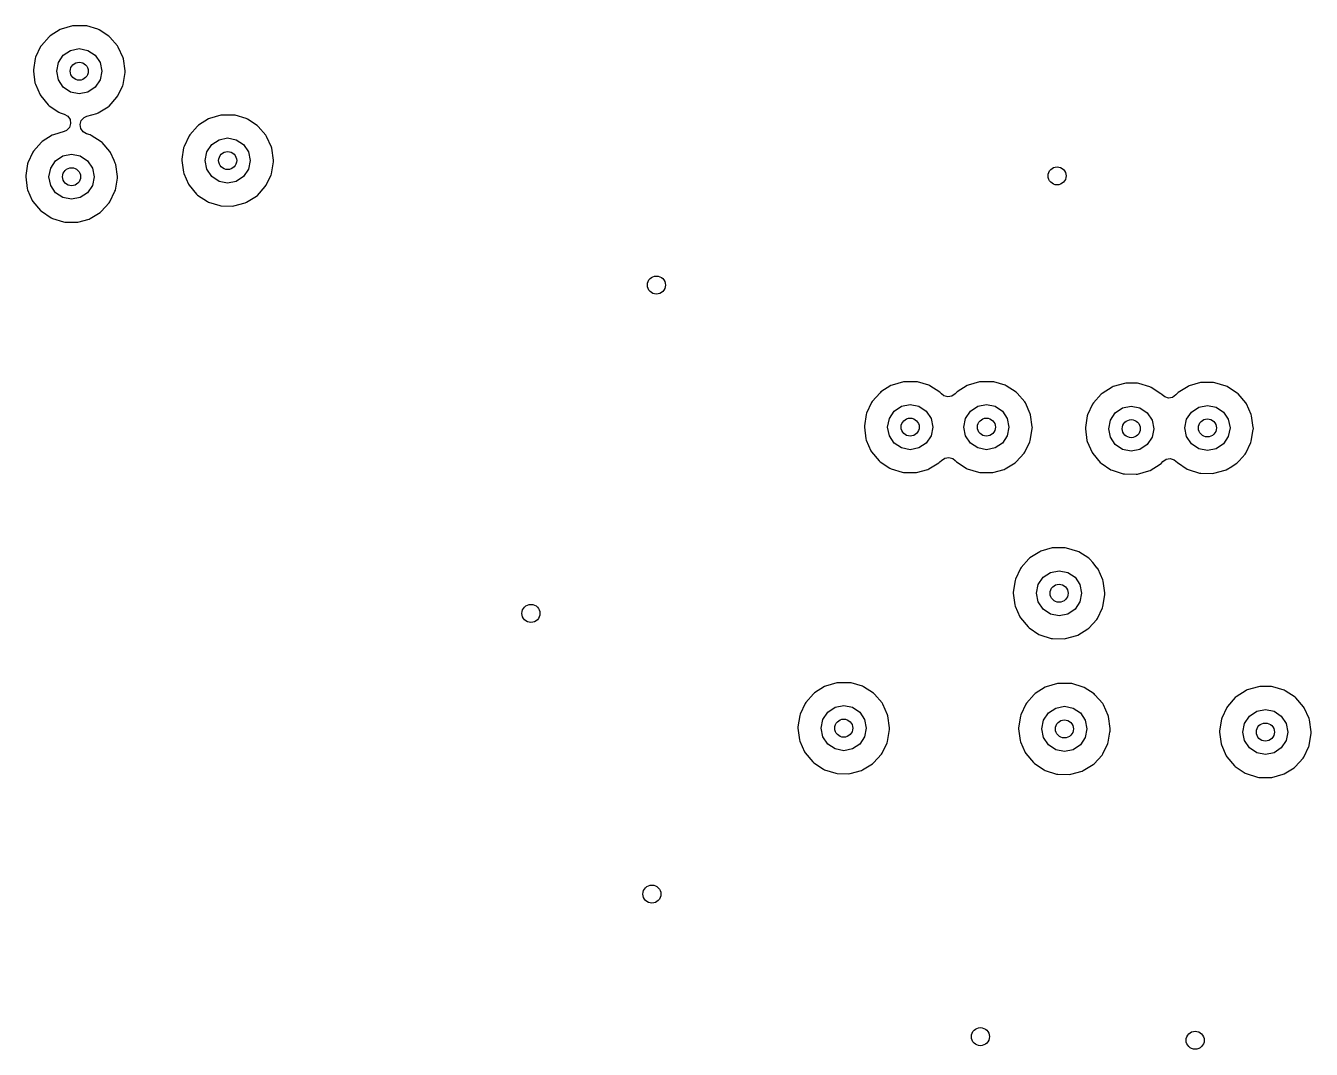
# Model space of a CAD drawing. Extents: x 0 to 4.25, y -4.33 to 0.
# Drawn here: x 3.148 to 3.709, y -2.061 to -1.614 of the extents above; entities that cross this region are included whole.
import ezdxf

# ---------------------------------------------------------------- set-up
doc = ezdxf.new("R2010")
doc.units = 0
doc.header["$MEASUREMENT"] = 0
doc.layers.add('BLACK', color=7, linetype='CONTINUOUS')

msp = doc.modelspace()

# ---------------------------------------------------------------- linework, layer by layer
at = {"layer": 'BLACK', "linetype": 'CONTINUOUS'}
for p, q in [((3.16808, -1.61449), (3.16315, -1.61589)), ((3.16862, -1.61441), (3.16808, -1.61449)), ((3.17374, -1.61444), (3.16862, -1.61441)), ((3.17429, -1.61453), (3.17374, -1.61444)), ((3.1792, -1.61599), (3.17429, -1.61453)), ((3.1579, -1.61921), (3.15451, -1.62305)), ((3.15832, -1.61885), (3.1579, -1.61921)), ((3.16265, -1.61612), (3.15832, -1.61885)), ((3.16315, -1.61589), (3.16265, -1.61612)), ((3.1797, -1.61622), (3.1792, -1.61599)), ((3.18399, -1.61901), (3.1797, -1.61622)), ((3.18441, -1.61937), (3.18399, -1.61901)), ((3.18775, -1.62325), (3.18441, -1.61937)), ((3.15421, -1.62351), (3.15203, -1.62814)), ((3.15451, -1.62305), (3.15421, -1.62351)), ((3.1641, -1.62729), (3.1673, -1.62516)), ((3.1673, -1.62516), (3.17106, -1.62441)), ((3.17106, -1.62441), (3.17483, -1.62516)), ((3.17483, -1.62516), (3.17802, -1.62729)), ((3.18805, -1.62372), (3.18775, -1.62325)), ((3.19017, -1.62838), (3.18805, -1.62372)), ((3.15187, -1.62867), (3.15108, -1.63373)), ((3.15203, -1.62814), (3.15187, -1.62867)), ((3.16122, -1.63425), (3.16197, -1.63049)), ((3.16197, -1.63049), (3.1641, -1.62729)), ((3.17802, -1.62729), (3.18016, -1.63049)), ((3.18016, -1.63049), (3.18091, -1.63425)), ((3.19032, -1.62891), (3.19017, -1.62838)), ((3.19107, -1.6341), (3.19032, -1.62891)), ((3.15108, -1.63373), (3.15107, -1.63428)), ((3.15107, -1.63428), (3.15174, -1.63936)), ((3.16197, -1.63802), (3.16122, -1.63425)), ((3.18091, -1.63425), (3.18016, -1.63802)), ((3.19019, -1.64007), (3.19106, -1.63489)), ((3.19106, -1.63489), (3.19109, -1.63459)), ((3.19109, -1.63441), (3.19107, -1.6341)), ((3.19109, -1.63459), (3.19109, -1.63441)), ((3.15174, -1.63936), (3.15189, -1.63989)), ((3.15189, -1.63989), (3.15395, -1.64458)), ((3.1641, -1.64121), (3.16197, -1.63802)), ((3.1673, -1.64335), (3.1641, -1.64121)), ((3.17802, -1.64121), (3.17483, -1.64335)), ((3.18016, -1.63802), (3.17802, -1.64121)), ((3.18779, -1.6452), (3.19002, -1.64059)), ((3.19002, -1.64059), (3.19019, -1.64007)), ((3.15395, -1.64458), (3.15424, -1.64505)), ((3.15424, -1.64505), (3.15753, -1.64897)), ((3.17106, -1.64409), (3.1673, -1.64335)), ((3.17483, -1.64335), (3.17106, -1.64409)), ((3.18404, -1.64945), (3.18748, -1.64566)), ((3.18748, -1.64566), (3.18779, -1.6452)), ((3.15753, -1.64897), (3.15795, -1.64934)), ((3.15795, -1.64934), (3.16221, -1.65217)), ((3.16221, -1.65217), (3.16271, -1.65241)), ((3.16271, -1.65241), (3.16449, -1.65297)), ((3.16449, -1.65297), (3.16603, -1.65386)), ((3.16603, -1.65386), (3.16703, -1.65534)), ((3.17313, -1.65448), (3.17436, -1.6539)), ((3.17436, -1.6539), (3.17875, -1.65271)), ((3.17875, -1.65271), (3.17925, -1.65249)), ((3.17925, -1.65249), (3.18362, -1.64981)), ((3.18362, -1.64981), (3.18404, -1.64945)), ((3.2328, -1.65346), (3.22788, -1.65487)), ((3.23335, -1.65339), (3.2328, -1.65346)), ((3.23847, -1.65342), (3.23335, -1.65339)), ((3.23902, -1.6535), (3.23847, -1.65342)), ((3.24392, -1.65497), (3.23902, -1.6535)), ((3.16676, -1.6588), (3.16554, -1.6601)), ((3.16729, -1.6571), (3.16676, -1.6588)), ((3.16703, -1.65534), (3.16729, -1.6571)), ((3.17142, -1.6575), (3.17193, -1.65579)), ((3.1717, -1.65925), (3.17142, -1.6575)), ((3.17272, -1.66072), (3.1717, -1.65925)), ((3.17193, -1.65579), (3.17313, -1.65448)), ((3.22262, -1.65819), (3.21923, -1.66202)), ((3.22304, -1.65783), (3.22262, -1.65819)), ((3.22737, -1.6551), (3.22304, -1.65783)), ((3.22788, -1.65487), (3.22737, -1.6551)), ((3.24442, -1.6552), (3.24392, -1.65497)), ((3.24872, -1.65799), (3.24442, -1.6552)), ((3.24913, -1.65835), (3.24872, -1.65799)), ((3.25248, -1.66223), (3.24913, -1.65835)), ((3.15451, -1.66527), (3.15112, -1.66911)), ((3.15493, -1.66491), (3.15451, -1.66527)), ((3.15926, -1.66218), (3.15493, -1.66491)), ((3.15977, -1.66196), (3.15926, -1.66218)), ((3.1644, -1.66063), (3.15977, -1.66196)), ((3.16554, -1.6601), (3.1644, -1.66063)), ((3.17426, -1.66159), (3.17272, -1.66072)), ((3.17581, -1.66206), (3.17426, -1.66159)), ((3.17631, -1.66229), (3.17581, -1.66206)), ((3.18061, -1.66507), (3.17631, -1.66229)), ((3.18102, -1.66544), (3.18061, -1.66507)), ((3.18437, -1.66931), (3.18102, -1.66544)), ((3.21893, -1.66249), (3.21675, -1.66712)), ((3.21923, -1.66202), (3.21893, -1.66249)), ((3.22883, -1.66627), (3.23202, -1.66414)), ((3.23202, -1.66414), (3.23579, -1.66339)), ((3.23579, -1.66339), (3.23955, -1.66414)), ((3.23955, -1.66414), (3.24275, -1.66627)), ((3.25277, -1.66269), (3.25248, -1.66223)), ((3.25489, -1.66735), (3.25277, -1.66269)), ((3.15082, -1.66957), (3.14864, -1.67421)), ((3.15112, -1.66911), (3.15082, -1.66957)), ((3.16072, -1.67336), (3.16391, -1.67122)), ((3.16391, -1.67122), (3.16768, -1.67047)), ((3.16768, -1.67047), (3.17144, -1.67122)), ((3.17144, -1.67122), (3.17464, -1.67336)), ((3.18466, -1.66978), (3.18437, -1.66931)), ((3.18625, -1.67326), (3.18466, -1.66978)), ((3.21659, -1.66765), (3.21581, -1.67271)), ((3.21675, -1.66712), (3.21659, -1.66765)), ((3.22594, -1.67323), (3.22669, -1.66946)), ((3.22669, -1.66946), (3.22883, -1.66627)), ((3.24275, -1.66627), (3.24488, -1.66946)), ((3.24488, -1.66946), (3.24563, -1.67323)), ((3.25505, -1.66788), (3.25489, -1.66735)), ((3.25579, -1.67308), (3.25505, -1.66788)), ((3.14848, -1.67474), (3.14769, -1.67979)), ((3.14864, -1.67421), (3.14848, -1.67474)), ((3.15783, -1.68031), (3.15858, -1.67655)), ((3.15858, -1.67655), (3.16072, -1.67336)), ((3.17464, -1.67336), (3.17677, -1.67655)), ((3.17677, -1.67655), (3.17752, -1.68031)), ((3.18678, -1.67444), (3.18625, -1.67326)), ((3.18684, -1.67462), (3.18678, -1.67444)), ((3.18694, -1.67497), (3.18684, -1.67462)), ((3.18768, -1.68017), (3.18694, -1.67497)), ((3.21581, -1.67271), (3.2158, -1.67326)), ((3.2158, -1.67326), (3.21646, -1.67834)), ((3.22669, -1.67699), (3.22594, -1.67323)), ((3.24563, -1.67323), (3.24488, -1.67699)), ((3.25491, -1.67904), (3.25578, -1.67386)), ((3.25578, -1.67386), (3.25581, -1.67356)), ((3.25581, -1.67338), (3.25579, -1.67308)), ((3.25581, -1.67356), (3.25581, -1.67338)), ((3.14769, -1.67979), (3.14769, -1.68035)), ((3.14769, -1.68035), (3.14835, -1.68542)), ((3.15858, -1.68408), (3.15783, -1.68031)), ((3.17752, -1.68031), (3.17677, -1.68408)), ((3.1868, -1.68613), (3.18767, -1.68095)), ((3.18767, -1.68095), (3.1877, -1.68065)), ((3.1877, -1.68047), (3.18768, -1.68017)), ((3.1877, -1.68065), (3.1877, -1.68047)), ((3.21646, -1.67834), (3.21661, -1.67887)), ((3.21661, -1.67887), (3.21867, -1.68356)), ((3.22883, -1.68019), (3.22669, -1.67699)), ((3.23202, -1.68232), (3.22883, -1.68019)), ((3.23579, -1.68307), (3.23202, -1.68232)), ((3.23955, -1.68232), (3.23579, -1.68307)), ((3.24275, -1.68019), (3.23955, -1.68232)), ((3.24488, -1.67699), (3.24275, -1.68019)), ((3.25251, -1.68418), (3.25474, -1.67957)), ((3.25474, -1.67957), (3.25491, -1.67904)), ((3.14835, -1.68542), (3.1485, -1.68596)), ((3.1485, -1.68596), (3.15056, -1.69064)), ((3.16072, -1.68727), (3.15858, -1.68408)), ((3.16391, -1.68941), (3.16072, -1.68727)), ((3.17464, -1.68727), (3.17144, -1.68941)), ((3.17677, -1.68408), (3.17464, -1.68727)), ((3.1844, -1.69126), (3.18663, -1.68666)), ((3.18663, -1.68666), (3.1868, -1.68613)), ((3.21867, -1.68356), (3.21897, -1.68403)), ((3.21897, -1.68403), (3.22226, -1.68794)), ((3.22226, -1.68794), (3.22267, -1.68831)), ((3.24877, -1.68843), (3.2522, -1.68463)), ((3.2522, -1.68463), (3.25251, -1.68418)), ((3.15056, -1.69064), (3.15085, -1.69111)), ((3.15085, -1.69111), (3.15415, -1.69503)), ((3.16768, -1.69016), (3.16391, -1.68941)), ((3.17144, -1.68941), (3.16768, -1.69016)), ((3.18066, -1.69552), (3.18409, -1.69172)), ((3.18409, -1.69172), (3.1844, -1.69126)), ((3.22267, -1.68831), (3.22693, -1.69115)), ((3.22693, -1.69115), (3.22743, -1.69139)), ((3.22743, -1.69139), (3.23232, -1.69291)), ((3.23232, -1.69291), (3.23286, -1.693)), ((3.23286, -1.693), (3.23798, -1.6931)), ((3.23798, -1.6931), (3.23853, -1.69303)), ((3.23853, -1.69303), (3.24347, -1.69168)), ((3.24347, -1.69168), (3.24398, -1.69146)), ((3.24398, -1.69146), (3.24834, -1.68878)), ((3.24834, -1.68878), (3.24877, -1.68843)), ((3.15415, -1.69503), (3.15456, -1.6954)), ((3.15456, -1.6954), (3.15882, -1.69824)), ((3.15882, -1.69824), (3.15932, -1.69847)), ((3.15932, -1.69847), (3.16421, -1.7)), ((3.17042, -1.70011), (3.17536, -1.69877)), ((3.17536, -1.69877), (3.17587, -1.69855)), ((3.17587, -1.69855), (3.18023, -1.69587)), ((3.18023, -1.69587), (3.18066, -1.69552)), ((3.16421, -1.7), (3.16475, -1.70009)), ((3.16475, -1.70009), (3.16987, -1.70018)), ((3.16987, -1.70018), (3.17042, -1.70011)), ((3.52513, -1.77143), (3.5208, -1.77417)), ((3.52563, -1.77121), (3.52513, -1.77143)), ((3.53056, -1.7698), (3.52563, -1.77121)), ((3.5311, -1.76973), (3.53056, -1.7698)), ((3.53622, -1.76976), (3.5311, -1.76973)), ((3.53677, -1.76984), (3.53622, -1.76976)), ((3.54168, -1.77131), (3.53677, -1.76984)), ((3.54218, -1.77154), (3.54168, -1.77131)), ((3.54647, -1.77432), (3.54218, -1.77154)), ((3.5584, -1.77143), (3.55407, -1.77417)), ((3.5589, -1.77121), (3.5584, -1.77143)), ((3.56382, -1.7698), (3.5589, -1.77121)), ((3.56437, -1.76973), (3.56382, -1.7698)), ((3.56949, -1.76976), (3.56437, -1.76973)), ((3.57004, -1.76984), (3.56949, -1.76976)), ((3.57494, -1.77131), (3.57004, -1.76984)), ((3.57545, -1.77154), (3.57494, -1.77131)), ((3.57974, -1.77432), (3.57545, -1.77154)), ((3.62159, -1.7721), (3.61726, -1.77484)), ((3.62209, -1.77188), (3.62159, -1.7721)), ((3.62701, -1.77047), (3.62209, -1.77188)), ((3.62756, -1.7704), (3.62701, -1.77047)), ((3.63268, -1.77043), (3.62756, -1.7704)), ((3.63323, -1.77051), (3.63268, -1.77043)), ((3.63813, -1.77198), (3.63323, -1.77051)), ((3.63863, -1.77221), (3.63813, -1.77198)), ((3.64293, -1.77499), (3.63863, -1.77221)), ((3.65481, -1.77179), (3.65048, -1.77452)), ((3.65532, -1.77156), (3.65481, -1.77179)), ((3.66024, -1.77016), (3.65532, -1.77156)), ((3.66079, -1.77008), (3.66024, -1.77016)), ((3.66591, -1.77011), (3.66079, -1.77008)), ((3.66646, -1.77019), (3.66591, -1.77011)), ((3.67136, -1.77166), (3.66646, -1.77019)), ((3.67186, -1.77189), (3.67136, -1.77166)), ((3.67247, -1.77229), (3.67186, -1.77189)), ((3.52038, -1.77453), (3.51699, -1.77836)), ((3.5208, -1.77417), (3.52038, -1.77453)), ((3.54689, -1.77469), (3.54647, -1.77432)), ((3.54716, -1.775), (3.54689, -1.77469)), ((3.54828, -1.7759), (3.54716, -1.775)), ((3.54999, -1.77639), (3.54828, -1.7759)), ((3.55175, -1.77608), (3.54999, -1.77639)), ((3.55319, -1.77504), (3.55175, -1.77608)), ((3.55365, -1.77453), (3.55319, -1.77504)), ((3.55407, -1.77417), (3.55365, -1.77453)), ((3.58016, -1.77469), (3.57974, -1.77432)), ((3.5835, -1.77857), (3.58016, -1.77469)), ((3.61684, -1.77519), (3.61345, -1.77903)), ((3.61726, -1.77484), (3.61684, -1.77519)), ((3.64335, -1.77536), (3.64293, -1.77499)), ((3.64346, -1.77549), (3.64335, -1.77536)), ((3.64458, -1.77639), (3.64346, -1.77549)), ((3.64629, -1.77687), (3.64458, -1.77639)), ((3.64805, -1.77657), (3.64629, -1.77687)), ((3.64949, -1.77553), (3.64805, -1.77657)), ((3.65006, -1.77488), (3.64949, -1.77553)), ((3.65048, -1.77452), (3.65006, -1.77488)), ((3.67616, -1.77468), (3.67247, -1.77229)), ((3.67658, -1.77504), (3.67616, -1.77468)), ((3.67992, -1.77892), (3.67658, -1.77504)), ((3.51451, -1.78346), (3.51435, -1.78399)), ((3.51669, -1.77882), (3.51451, -1.78346)), ((3.51699, -1.77836), (3.51669, -1.77882)), ((3.52445, -1.7858), (3.52658, -1.78261)), ((3.52658, -1.78261), (3.52978, -1.78047)), ((3.52978, -1.78047), (3.53354, -1.77972)), ((3.53354, -1.77972), (3.53731, -1.78047)), ((3.53731, -1.78047), (3.5405, -1.78261)), ((3.5405, -1.78261), (3.54264, -1.7858)), ((3.55772, -1.7858), (3.55985, -1.78261)), ((3.55985, -1.78261), (3.56304, -1.78047)), ((3.56304, -1.78047), (3.56681, -1.77972)), ((3.56681, -1.77972), (3.57058, -1.78047)), ((3.57058, -1.78047), (3.57377, -1.78261)), ((3.57377, -1.78261), (3.5759, -1.7858)), ((3.5838, -1.77903), (3.5835, -1.77857)), ((3.58592, -1.78369), (3.5838, -1.77903)), ((3.61314, -1.77949), (3.61097, -1.78413)), ((3.61345, -1.77903), (3.61314, -1.77949)), ((3.62091, -1.78647), (3.62304, -1.78328)), ((3.62304, -1.78328), (3.62623, -1.78114)), ((3.62623, -1.78114), (3.63, -1.78039)), ((3.63, -1.78039), (3.63377, -1.78114)), ((3.63377, -1.78114), (3.63696, -1.78328)), ((3.63696, -1.78328), (3.63909, -1.78647)), ((3.65414, -1.78615), (3.65627, -1.78296)), ((3.65627, -1.78296), (3.65946, -1.78083)), ((3.65946, -1.78083), (3.66323, -1.78008)), ((3.66323, -1.78008), (3.66699, -1.78083)), ((3.66699, -1.78083), (3.67019, -1.78296)), ((3.67019, -1.78296), (3.67232, -1.78615)), ((3.68022, -1.77939), (3.67992, -1.77892)), ((3.68233, -1.78405), (3.68022, -1.77939)), ((3.51356, -1.78905), (3.51355, -1.7896)), ((3.51435, -1.78399), (3.51356, -1.78905)), ((3.5237, -1.78957), (3.52445, -1.7858)), ((3.54264, -1.7858), (3.54339, -1.78957)), ((3.55697, -1.78957), (3.55772, -1.7858)), ((3.5759, -1.7858), (3.57665, -1.78957)), ((3.58607, -1.78422), (3.58592, -1.78369)), ((3.58682, -1.78942), (3.58607, -1.78422)), ((3.61081, -1.78466), (3.61002, -1.78972)), ((3.61097, -1.78413), (3.61081, -1.78466)), ((3.62016, -1.79024), (3.62091, -1.78647)), ((3.63909, -1.78647), (3.63984, -1.79024)), ((3.65339, -1.78992), (3.65414, -1.78615)), ((3.67232, -1.78615), (3.67307, -1.78992)), ((3.68249, -1.78458), (3.68233, -1.78405)), ((3.68323, -1.78977), (3.68249, -1.78458)), ((3.51355, -1.7896), (3.51422, -1.79468)), ((3.51422, -1.79468), (3.51437, -1.79521)), ((3.52445, -1.79333), (3.5237, -1.78957)), ((3.52658, -1.79653), (3.52445, -1.79333)), ((3.54264, -1.79333), (3.5405, -1.79653)), ((3.54339, -1.78957), (3.54264, -1.79333)), ((3.55772, -1.79333), (3.55697, -1.78957)), ((3.55985, -1.79653), (3.55772, -1.79333)), ((3.5759, -1.79333), (3.57377, -1.79653)), ((3.57665, -1.78957), (3.5759, -1.79333)), ((3.58594, -1.79538), (3.5868, -1.79027)), ((3.5868, -1.79027), (3.58681, -1.7902)), ((3.58681, -1.79015), (3.58683, -1.7899)), ((3.58681, -1.79015), (3.58681, -1.79015)), ((3.58681, -1.7902), (3.58681, -1.79015)), ((3.58684, -1.78972), (3.58682, -1.78942)), ((3.58683, -1.7899), (3.58684, -1.78972)), ((3.61002, -1.78972), (3.61001, -1.79027)), ((3.61001, -1.79027), (3.61067, -1.79534)), ((3.62091, -1.794), (3.62016, -1.79024)), ((3.62304, -1.7972), (3.62091, -1.794)), ((3.63909, -1.794), (3.63696, -1.7972)), ((3.63984, -1.79024), (3.63909, -1.794)), ((3.65414, -1.79369), (3.65339, -1.78992)), ((3.65627, -1.79688), (3.65414, -1.79369)), ((3.67232, -1.79369), (3.67019, -1.79688)), ((3.67307, -1.78992), (3.67232, -1.79369)), ((3.68235, -1.79573), (3.68322, -1.79056)), ((3.68322, -1.79056), (3.68325, -1.79026)), ((3.68325, -1.79008), (3.68323, -1.78977)), ((3.68325, -1.79026), (3.68325, -1.79008)), ((3.51437, -1.79521), (3.51643, -1.79989)), ((3.51643, -1.79989), (3.51672, -1.80036)), ((3.52978, -1.79866), (3.52658, -1.79653)), ((3.53354, -1.79941), (3.52978, -1.79866)), ((3.53731, -1.79866), (3.53354, -1.79941)), ((3.5405, -1.79653), (3.53731, -1.79866)), ((3.56304, -1.79866), (3.55985, -1.79653)), ((3.56681, -1.79941), (3.56304, -1.79866)), ((3.57058, -1.79866), (3.56681, -1.79941)), ((3.57377, -1.79653), (3.57058, -1.79866)), ((3.58354, -1.80051), (3.58577, -1.79591)), ((3.58577, -1.79591), (3.58594, -1.79538)), ((3.61067, -1.79534), (3.61082, -1.79588)), ((3.61082, -1.79588), (3.61289, -1.80056)), ((3.62623, -1.79933), (3.62304, -1.7972)), ((3.63, -1.80008), (3.62623, -1.79933)), ((3.63377, -1.79933), (3.63, -1.80008)), ((3.63696, -1.7972), (3.63377, -1.79933)), ((3.65946, -1.79901), (3.65627, -1.79688)), ((3.66323, -1.79976), (3.65946, -1.79901)), ((3.66699, -1.79901), (3.66323, -1.79976)), ((3.67019, -1.79688), (3.66699, -1.79901)), ((3.67995, -1.80087), (3.68219, -1.79626)), ((3.68219, -1.79626), (3.68235, -1.79573)), ((3.51672, -1.80036), (3.52002, -1.80428)), ((3.52002, -1.80428), (3.52043, -1.80465)), ((3.52043, -1.80465), (3.52469, -1.80749)), ((3.54173, -1.8078), (3.5461, -1.80512)), ((3.5461, -1.80512), (3.54652, -1.80477)), ((3.54652, -1.80477), (3.54716, -1.80406)), ((3.54716, -1.80406), (3.54862, -1.80304)), ((3.54862, -1.80304), (3.55038, -1.80275)), ((3.55038, -1.80275), (3.55209, -1.80326)), ((3.55209, -1.80326), (3.55319, -1.80417)), ((3.55319, -1.80417), (3.55328, -1.80428)), ((3.55328, -1.80428), (3.5537, -1.80465)), ((3.5537, -1.80465), (3.55796, -1.80749)), ((3.575, -1.8078), (3.57937, -1.80512)), ((3.57937, -1.80512), (3.57979, -1.80477)), ((3.57979, -1.80477), (3.58323, -1.80097)), ((3.58323, -1.80097), (3.58354, -1.80051)), ((3.61289, -1.80056), (3.61318, -1.80103)), ((3.61318, -1.80103), (3.61647, -1.80495)), ((3.61647, -1.80495), (3.61688, -1.80532)), ((3.61688, -1.80532), (3.62115, -1.80816)), ((3.63819, -1.80847), (3.64255, -1.80579)), ((3.64255, -1.80579), (3.64298, -1.80544)), ((3.64298, -1.80544), (3.64374, -1.8046)), ((3.64374, -1.8046), (3.64519, -1.80358)), ((3.64519, -1.80358), (3.64695, -1.80329)), ((3.64695, -1.80329), (3.64866, -1.8038)), ((3.64866, -1.8038), (3.64947, -1.80447)), ((3.64947, -1.80447), (3.64949, -1.80445)), ((3.64949, -1.80445), (3.65011, -1.80501)), ((3.65011, -1.80501), (3.65437, -1.80784)), ((3.6738, -1.80669), (3.67578, -1.80548)), ((3.67578, -1.80548), (3.67621, -1.80512)), ((3.67621, -1.80512), (3.677, -1.80424)), ((3.677, -1.80424), (3.67964, -1.80133)), ((3.67964, -1.80133), (3.67995, -1.80087)), ((3.52469, -1.80749), (3.52519, -1.80773)), ((3.52519, -1.80773), (3.53007, -1.80925)), ((3.53007, -1.80925), (3.53062, -1.80934)), ((3.53062, -1.80934), (3.53574, -1.80943)), ((3.53574, -1.80943), (3.53629, -1.80937)), ((3.53629, -1.80937), (3.54123, -1.80802)), ((3.54123, -1.80802), (3.54173, -1.8078)), ((3.55796, -1.80749), (3.55846, -1.80773)), ((3.55846, -1.80773), (3.56334, -1.80925)), ((3.56334, -1.80925), (3.56389, -1.80934)), ((3.56389, -1.80934), (3.56901, -1.80943)), ((3.56901, -1.80943), (3.56956, -1.80937)), ((3.56956, -1.80937), (3.57449, -1.80802)), ((3.57449, -1.80802), (3.575, -1.8078)), ((3.62115, -1.80816), (3.62165, -1.8084)), ((3.62165, -1.8084), (3.62653, -1.80992)), ((3.62653, -1.80992), (3.62708, -1.81001)), ((3.62708, -1.81001), (3.6322, -1.8101)), ((3.6322, -1.8101), (3.63274, -1.81004)), ((3.63274, -1.81004), (3.63768, -1.80869)), ((3.63768, -1.80869), (3.63819, -1.80847)), ((3.65437, -1.80784), (3.65487, -1.80808)), ((3.65487, -1.80808), (3.65976, -1.80961)), ((3.65976, -1.80961), (3.66031, -1.8097)), ((3.66031, -1.8097), (3.66542, -1.80979)), ((3.66542, -1.80979), (3.66597, -1.80972)), ((3.66597, -1.80972), (3.67091, -1.80837)), ((3.67091, -1.80837), (3.67142, -1.80815)), ((3.67142, -1.80815), (3.6738, -1.80669)), ((3.59009, -1.84392), (3.58576, -1.84665)), ((3.59059, -1.84369), (3.59009, -1.84392)), ((3.59552, -1.84228), (3.59059, -1.84369)), ((3.59607, -1.84221), (3.59552, -1.84228)), ((3.60118, -1.84224), (3.59607, -1.84221)), ((3.60173, -1.84232), (3.60118, -1.84224)), ((3.60664, -1.84379), (3.60173, -1.84232)), ((3.60714, -1.84402), (3.60664, -1.84379)), ((3.61143, -1.8468), (3.60714, -1.84402)), ((3.58534, -1.84701), (3.58195, -1.85084)), ((3.58576, -1.84665), (3.58534, -1.84701)), ((3.61185, -1.84717), (3.61143, -1.8468)), ((3.61317, -1.84869), (3.61185, -1.84717)), ((3.61519, -1.85105), (3.61317, -1.84869)), ((3.57947, -1.85594), (3.57931, -1.85647)), ((3.58165, -1.85131), (3.57947, -1.85594)), ((3.58195, -1.85084), (3.58165, -1.85131)), ((3.58941, -1.85828), (3.59154, -1.85509)), ((3.59154, -1.85509), (3.59474, -1.85295)), ((3.59474, -1.85295), (3.5985, -1.8522)), ((3.5985, -1.8522), (3.60227, -1.85295)), ((3.60227, -1.85295), (3.60546, -1.85509)), ((3.60546, -1.85509), (3.6076, -1.85828)), ((3.61522, -1.85108), (3.61519, -1.85105)), ((3.61549, -1.85151), (3.61522, -1.85108)), ((3.61761, -1.85617), (3.61549, -1.85151)), ((3.61777, -1.8567), (3.61761, -1.85617)), ((3.57852, -1.86153), (3.57851, -1.86208)), ((3.57931, -1.85647), (3.57852, -1.86153)), ((3.58866, -1.86205), (3.58941, -1.85828)), ((3.6076, -1.85828), (3.60835, -1.86205)), ((3.61851, -1.8619), (3.61777, -1.8567)), ((3.61853, -1.8622), (3.61851, -1.8619)), ((3.57851, -1.86208), (3.57918, -1.86716)), ((3.57918, -1.86716), (3.57933, -1.86769)), ((3.58941, -1.86581), (3.58866, -1.86205)), ((3.59154, -1.86901), (3.58941, -1.86581)), ((3.6076, -1.86581), (3.60546, -1.86901)), ((3.60835, -1.86205), (3.6076, -1.86581)), ((3.61763, -1.86786), (3.6185, -1.86268)), ((3.6185, -1.86268), (3.61853, -1.86238)), ((3.61853, -1.86238), (3.61853, -1.8622)), ((3.57933, -1.86769), (3.58139, -1.87237)), ((3.58139, -1.87237), (3.58168, -1.87284)), ((3.58168, -1.87284), (3.58498, -1.87676)), ((3.59474, -1.87114), (3.59154, -1.86901)), ((3.5985, -1.87189), (3.59474, -1.87114)), ((3.60227, -1.87114), (3.5985, -1.87189)), ((3.60546, -1.86901), (3.60227, -1.87114)), ((3.61492, -1.87345), (3.61523, -1.87299)), ((3.61523, -1.87299), (3.61746, -1.86839)), ((3.61746, -1.86839), (3.61763, -1.86786)), ((3.58498, -1.87676), (3.58539, -1.87713)), ((3.58539, -1.87713), (3.58965, -1.87997)), ((3.6067, -1.88028), (3.61106, -1.8776)), ((3.61106, -1.8776), (3.61148, -1.87725)), ((3.61148, -1.87725), (3.61492, -1.87345)), ((3.58965, -1.87997), (3.59015, -1.88021)), ((3.59015, -1.88021), (3.59504, -1.88173)), ((3.59504, -1.88173), (3.59558, -1.88182)), ((3.59558, -1.88182), (3.6007, -1.88192)), ((3.6007, -1.88192), (3.60125, -1.88185)), ((3.60125, -1.88185), (3.60619, -1.8805)), ((3.60619, -1.8805), (3.6067, -1.88028)), ((3.50158, -1.90114), (3.49666, -1.90255)), ((3.50213, -1.90107), (3.50158, -1.90114)), ((3.50725, -1.9011), (3.50213, -1.90107)), ((3.50779, -1.90118), (3.50725, -1.9011)), ((3.5127, -1.90265), (3.50779, -1.90118)), ((3.4914, -1.90586), (3.48801, -1.9097)), ((3.49182, -1.90551), (3.4914, -1.90586)), ((3.49615, -1.90277), (3.49182, -1.90551)), ((3.49666, -1.90255), (3.49615, -1.90277)), ((3.5132, -1.90288), (3.5127, -1.90265)), ((3.5175, -1.90566), (3.5132, -1.90288)), ((3.51791, -1.90603), (3.5175, -1.90566)), ((3.52126, -1.9099), (3.51791, -1.90603)), ((3.58766, -1.90618), (3.58427, -1.91002)), ((3.58808, -1.90582), (3.58766, -1.90618)), ((3.59241, -1.90309), (3.58808, -1.90582)), ((3.59292, -1.90286), (3.59241, -1.90309)), ((3.59784, -1.90146), (3.59292, -1.90286)), ((3.59839, -1.90138), (3.59784, -1.90146)), ((3.60351, -1.90141), (3.59839, -1.90138)), ((3.60405, -1.90149), (3.60351, -1.90141)), ((3.60896, -1.90296), (3.60405, -1.90149)), ((3.60946, -1.90319), (3.60896, -1.90296)), ((3.61376, -1.90598), (3.60946, -1.90319)), ((3.61417, -1.90634), (3.61376, -1.90598)), ((3.61752, -1.91022), (3.61417, -1.90634)), ((3.68009, -1.90447), (3.67576, -1.9072)), ((3.68059, -1.90424), (3.68009, -1.90447)), ((3.68552, -1.90283), (3.68059, -1.90424)), ((3.68607, -1.90276), (3.68552, -1.90283)), ((3.69118, -1.90279), (3.68607, -1.90276)), ((3.69173, -1.90287), (3.69118, -1.90279)), ((3.69664, -1.90434), (3.69173, -1.90287)), ((3.69714, -1.90457), (3.69664, -1.90434)), ((3.70143, -1.90736), (3.69714, -1.90457)), ((3.48771, -1.91016), (3.48553, -1.9148)), ((3.48801, -1.9097), (3.48771, -1.91016)), ((3.49761, -1.91395), (3.5008, -1.91181)), ((3.5008, -1.91181), (3.50457, -1.91106)), ((3.50457, -1.91106), (3.50833, -1.91181)), ((3.50833, -1.91181), (3.51153, -1.91395)), ((3.52155, -1.91037), (3.52126, -1.9099)), ((3.52367, -1.91503), (3.52155, -1.91037)), ((3.58397, -1.91048), (3.58179, -1.91511)), ((3.58427, -1.91002), (3.58397, -1.91048)), ((3.59387, -1.91426), (3.59706, -1.91213)), ((3.59706, -1.91213), (3.60083, -1.91138)), ((3.60083, -1.91138), (3.60459, -1.91213)), ((3.60459, -1.91213), (3.60779, -1.91426)), ((3.61781, -1.91069), (3.61752, -1.91022)), ((3.61993, -1.91535), (3.61781, -1.91069)), ((3.67165, -1.91186), (3.66947, -1.91649)), ((3.67195, -1.91139), (3.67165, -1.91186)), ((3.67534, -1.90756), (3.67195, -1.91139)), ((3.67576, -1.9072), (3.67534, -1.90756)), ((3.70185, -1.90772), (3.70143, -1.90736)), ((3.70519, -1.9116), (3.70185, -1.90772)), ((3.70549, -1.91206), (3.70519, -1.9116)), ((3.70761, -1.91672), (3.70549, -1.91206)), ((3.48537, -1.91533), (3.48458, -1.92038)), ((3.48553, -1.9148), (3.48537, -1.91533)), ((3.49472, -1.92091), (3.49547, -1.91714)), ((3.49547, -1.91714), (3.49761, -1.91395)), ((3.51153, -1.91395), (3.51366, -1.91714)), ((3.51366, -1.91714), (3.51441, -1.92091)), ((3.52383, -1.91556), (3.52367, -1.91503)), ((3.52457, -1.92076), (3.52383, -1.91556)), ((3.58163, -1.91564), (3.58084, -1.9207)), ((3.58179, -1.91511), (3.58163, -1.91564)), ((3.59098, -1.92122), (3.59173, -1.91745)), ((3.59173, -1.91745), (3.59387, -1.91426)), ((3.60779, -1.91426), (3.60992, -1.91745)), ((3.60992, -1.91745), (3.61067, -1.92122)), ((3.62009, -1.91588), (3.61993, -1.91535)), ((3.62083, -1.92107), (3.62009, -1.91588)), ((3.66931, -1.91702), (3.66852, -1.92208)), ((3.66947, -1.91649), (3.66931, -1.91702)), ((3.67941, -1.91883), (3.68154, -1.91564)), ((3.68154, -1.91564), (3.68474, -1.91351)), ((3.68474, -1.91351), (3.6885, -1.91276)), ((3.6885, -1.91276), (3.69227, -1.91351)), ((3.69227, -1.91351), (3.69546, -1.91564)), ((3.69546, -1.91564), (3.6976, -1.91883)), ((3.70777, -1.91725), (3.70761, -1.91672)), ((3.70851, -1.92245), (3.70777, -1.91725)), ((3.48458, -1.92038), (3.48458, -1.92094)), ((3.48458, -1.92094), (3.48524, -1.92601)), ((3.49547, -1.92467), (3.49472, -1.92091)), ((3.51441, -1.92091), (3.51366, -1.92467)), ((3.52369, -1.92672), (3.52456, -1.92154)), ((3.52456, -1.92154), (3.52459, -1.92125)), ((3.52459, -1.92106), (3.52457, -1.92076)), ((3.52459, -1.92124), (3.52459, -1.92106)), ((3.52459, -1.92125), (3.52459, -1.92124)), ((3.58084, -1.9207), (3.58084, -1.92125)), ((3.58084, -1.92125), (3.5815, -1.92633)), ((3.59173, -1.92499), (3.59098, -1.92122)), ((3.61067, -1.92122), (3.60992, -1.92499)), ((3.61995, -1.92703), (3.62069, -1.92263)), ((3.62069, -1.92263), (3.62076, -1.9222)), ((3.62076, -1.9222), (3.62082, -1.92186)), ((3.62082, -1.92186), (3.62085, -1.92156)), ((3.62085, -1.92137), (3.62083, -1.92107)), ((3.62085, -1.92156), (3.62085, -1.92137)), ((3.66852, -1.92208), (3.66851, -1.92263)), ((3.66851, -1.92263), (3.66918, -1.92771)), ((3.67866, -1.9226), (3.67941, -1.91883)), ((3.67941, -1.92636), (3.67866, -1.9226)), ((3.6976, -1.91883), (3.69835, -1.9226)), ((3.69835, -1.9226), (3.6976, -1.92636)), ((3.70765, -1.92827), (3.7085, -1.92323)), ((3.7085, -1.92323), (3.70853, -1.92293)), ((3.70853, -1.92275), (3.70851, -1.92245)), ((3.70853, -1.92293), (3.70853, -1.92275)), ((3.48524, -1.92601), (3.48539, -1.92655)), ((3.48539, -1.92655), (3.48745, -1.93123)), ((3.49761, -1.92787), (3.49547, -1.92467)), ((3.5008, -1.93), (3.49761, -1.92787)), ((3.51153, -1.92787), (3.50833, -1.93)), ((3.51366, -1.92467), (3.51153, -1.92787)), ((3.52129, -1.93185), (3.52352, -1.92725)), ((3.52352, -1.92725), (3.52369, -1.92672)), ((3.5815, -1.92633), (3.58165, -1.92686)), ((3.58165, -1.92686), (3.58371, -1.93155)), ((3.59387, -1.92818), (3.59173, -1.92499)), ((3.59706, -1.93031), (3.59387, -1.92818)), ((3.60779, -1.92818), (3.60459, -1.93031)), ((3.60992, -1.92499), (3.60779, -1.92818)), ((3.61755, -1.93217), (3.61978, -1.92756)), ((3.61978, -1.92756), (3.61995, -1.92703)), ((3.66918, -1.92771), (3.66933, -1.92824)), ((3.66933, -1.92824), (3.67139, -1.93293)), ((3.68154, -1.92956), (3.67941, -1.92636)), ((3.6976, -1.92636), (3.69546, -1.92956)), ((3.70523, -1.93355), (3.70746, -1.92894)), ((3.70746, -1.92894), (3.70754, -1.92869)), ((3.70754, -1.92869), (3.70763, -1.92841)), ((3.70763, -1.92841), (3.70765, -1.92827)), ((3.70765, -1.92827), (3.70765, -1.92827)), ((3.48745, -1.93123), (3.48774, -1.9317)), ((3.48774, -1.9317), (3.49104, -1.93562)), ((3.50457, -1.93075), (3.5008, -1.93)), ((3.50833, -1.93), (3.50457, -1.93075)), ((3.51755, -1.93611), (3.52098, -1.93231)), ((3.52098, -1.93231), (3.52129, -1.93185)), ((3.58371, -1.93155), (3.584, -1.93202)), ((3.584, -1.93202), (3.5873, -1.93594)), ((3.60083, -1.93106), (3.59706, -1.93031)), ((3.60459, -1.93031), (3.60083, -1.93106)), ((3.61381, -1.93642), (3.61724, -1.93263)), ((3.61724, -1.93263), (3.61755, -1.93217)), ((3.67139, -1.93293), (3.67168, -1.9334)), ((3.67168, -1.9334), (3.67498, -1.93731)), ((3.68474, -1.93169), (3.68154, -1.92956)), ((3.6885, -1.93244), (3.68474, -1.93169)), ((3.69227, -1.93169), (3.6885, -1.93244)), ((3.69546, -1.92956), (3.69227, -1.93169)), ((3.70148, -1.9378), (3.70492, -1.934)), ((3.70492, -1.934), (3.70523, -1.93355)), ((3.49104, -1.93562), (3.49145, -1.93599)), ((3.49145, -1.93599), (3.49571, -1.93883)), ((3.49571, -1.93883), (3.49621, -1.93906)), ((3.49621, -1.93906), (3.5011, -1.94059)), ((3.50731, -1.94071), (3.51225, -1.93936)), ((3.51225, -1.93936), (3.51276, -1.93914)), ((3.51276, -1.93914), (3.51712, -1.93646)), ((3.51712, -1.93646), (3.51755, -1.93611)), ((3.5873, -1.93594), (3.58771, -1.9363)), ((3.58771, -1.9363), (3.59197, -1.93914)), ((3.59197, -1.93914), (3.59247, -1.93938)), ((3.59247, -1.93938), (3.59736, -1.94091)), ((3.60357, -1.94102), (3.60851, -1.93967)), ((3.60851, -1.93967), (3.60902, -1.93945)), ((3.60902, -1.93945), (3.61338, -1.93678)), ((3.61338, -1.93678), (3.61381, -1.93642)), ((3.67498, -1.93731), (3.67539, -1.93768)), ((3.67539, -1.93768), (3.67965, -1.94052)), ((3.6967, -1.94083), (3.70106, -1.93815)), ((3.70106, -1.93815), (3.70148, -1.9378)), ((3.5011, -1.94059), (3.50164, -1.94068)), ((3.50164, -1.94068), (3.50676, -1.94077)), ((3.50676, -1.94077), (3.50731, -1.94071)), ((3.59736, -1.94091), (3.5979, -1.94099)), ((3.5979, -1.94099), (3.60302, -1.94109)), ((3.60302, -1.94109), (3.60357, -1.94102)), ((3.67965, -1.94052), (3.68015, -1.94076)), ((3.68015, -1.94076), (3.68504, -1.94228)), ((3.68504, -1.94228), (3.68558, -1.94237)), ((3.68558, -1.94237), (3.6907, -1.94247)), ((3.6907, -1.94247), (3.69125, -1.9424)), ((3.69125, -1.9424), (3.69619, -1.94105)), ((3.69619, -1.94105), (3.6967, -1.94083))]:
    msp.add_line(p, q, dxfattribs=at)
at = {"layer": 'BLACK'}
for centre in [(3.17106, -1.63425), (3.23579, -1.67323), (3.16768, -1.68031), (3.59764, -1.67992), (3.42283, -1.72756), (3.53354, -1.78957), (3.56681, -1.78957), (3.63, -1.79024), (3.66323, -1.78992), (3.5985, -1.86205), (3.36811, -1.87087), (3.50457, -1.92091), (3.60083, -1.92122), (3.6885, -1.9226), (3.42087, -1.99331), (3.56417, -2.05551), (3.65787, -2.05709)]:
    msp.add_circle(centre, 0.003937, dxfattribs=at)

doc.saveas('drawing.dxf')
